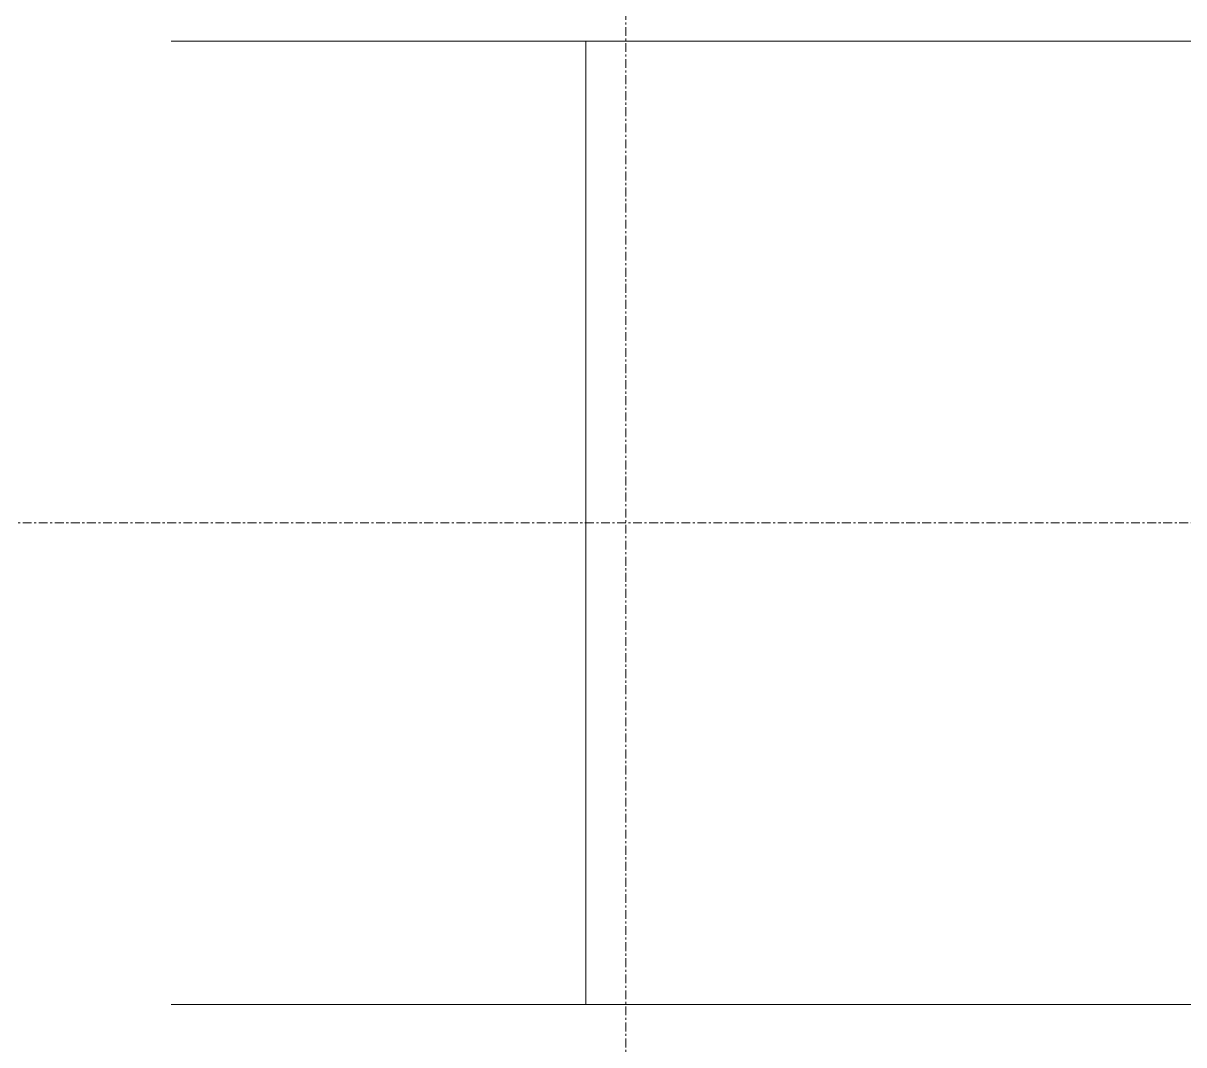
# Model space of a CAD drawing. Header units: millimetres. Extents: x -725999 to -647408, y -21008 to 19019.
# Drawn here: x -722258 to -721535, y 3254 to 3890 of the extents above; entities that cross this region are included whole.
import ezdxf

# ---------------------------------------------------------------- set-up
doc = ezdxf.new("R2010")
doc.units = ezdxf.units.MM
doc.linetypes.add('DPA_Grid _ Level 100', pattern=[10, 5.5, -1.6, 1.3, -1.6])
doc.layers.add('A-GLAZ-CURT', color=2, linetype='Continuous', lineweight=9)
doc.layers.add('S-GRID', color=251, linetype='Continuous', lineweight=9)

# ---------------------------------------------------------------- blocks, each defined once
blk = doc.blocks.new('System Panel - DPA-AR_Metal Ceiling Rectangular Panel-13139299-4283-01 ENLARGED LOWER PLATFORM LEVEL - REFLECTED CEILING PLAN - SHEET 4')
at = {"layer": 'A-GLAZ-CURT'}
for p, q in [((-721907.37, 3879.03), (-722165.55, 3879.03)), ((-722165.55, 3879.03), (-721907.37, 3879.03)), ((-721907.37, 3279.03), (-721907.37, 3879.03)), ((-721907.37, 3879.03), (-721907.37, 3279.03)), ((-722165.55, 3279.03), (-721907.37, 3279.03)), ((-721907.37, 3279.03), (-722165.55, 3279.03))]:
    blk.add_line(p, q, dxfattribs=at)
blk = doc.blocks.new('System Panel - DPA-AR_Metal Ceiling Rectangular Panel-V6-4283-01 ENLARGED LOWER PLATFORM LEVEL - REFLECTED CEILING PLAN - SHEET 4')
at = {"layer": 'A-GLAZ-CURT'}
for p, q in [((-719507.37, 3879.03), (-721907.37, 3879.03)), ((-721907.37, 3879.03), (-721907.37, 3279.03)), ((-721907.37, 3279.03), (-721907.37, 3879.03)), ((-721907.37, 3879.03), (-719507.37, 3879.03)), ((-721907.37, 3279.03), (-719507.37, 3279.03)), ((-719507.37, 3279.03), (-721907.37, 3279.03))]:
    blk.add_line(p, q, dxfattribs=at)

msp = doc.modelspace()

# ---------------------------------------------------------------- linework, layer by layer
at = {"layer": 'S-GRID', "linetype": 'DPA_Grid _ Level 100'}
for p, q in [((-721882.37, -21007.59), (-721882.37, 18118.96)), ((-652322.37, 3579.02), (-724638.44, 3579.02))]:
    msp.add_line(p, q, dxfattribs=at)

# ---------------------------------------------------------------- block references
at = {"layer": 'A-GLAZ-CURT'}
for name in ['System Panel - DPA-AR_Metal Ceiling Rectangular Panel-13139299-4283-01 ENLARGED LOWER PLATFORM LEVEL - REFLECTED CEILING PLAN - SHEET 4', 'System Panel - DPA-AR_Metal Ceiling Rectangular Panel-V6-4283-01 ENLARGED LOWER PLATFORM LEVEL - REFLECTED CEILING PLAN - SHEET 4']:
    msp.add_blockref(name, (0, 0), dxfattribs=at)

doc.saveas('drawing.dxf')
